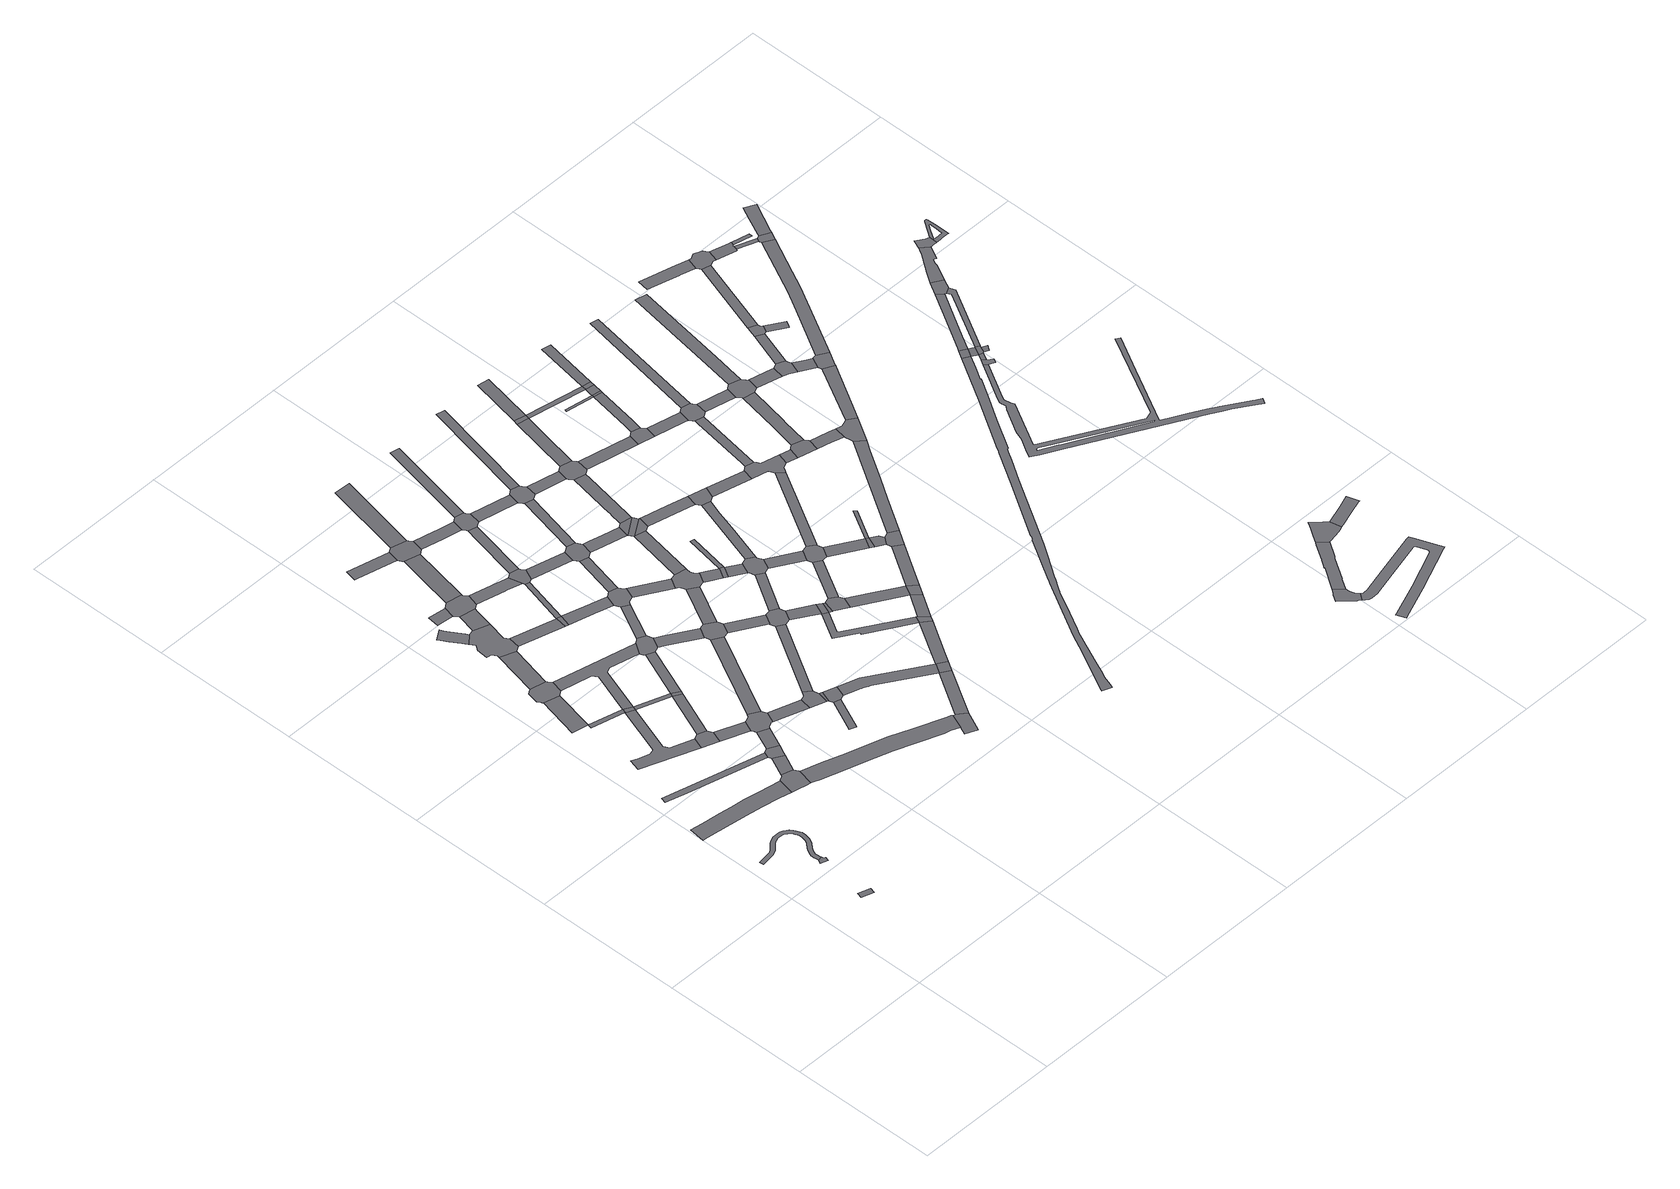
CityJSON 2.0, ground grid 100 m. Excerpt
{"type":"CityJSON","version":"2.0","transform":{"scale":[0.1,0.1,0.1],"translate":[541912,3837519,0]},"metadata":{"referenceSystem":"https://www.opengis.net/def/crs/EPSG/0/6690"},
"CityObjects":{
"road1":{"type":"Road","geometry":[{"type":"MultiSurface","lod":"1","boundaries":[[[0,1,2,3]]]}]},
"road2":{"type":"Road","attributes":{"RoadStructureAttribute.sectionType":"1"},"geometry":[{"type":"MultiSurface","lod":"1","boundaries":[[[4,5,6,7,8,9,10,11,12,13,14,15,16,17,18,19,20,21,22,23,24,25,26,27,28,29,30,31,32,33,34,35,36,37,38,39,40,41,42,43,44,45,46,47,48,49,50,51,52,53,54,55,56,57,58,59,60,61,62,63,64,65,66,67,68,69,70,71,72,73,74,75]]]}]},
"road3":{"type":"Road","geometry":[{"type":"MultiSurface","lod":"1","boundaries":[[[76,77,78,75,74,79]]]}]},
"road4":{"type":"Road","attributes":{"RoadStructureAttribute.sectionType":"1"},"geometry":[{"type":"MultiSurface","lod":"1","boundaries":[[[80,81,82,83,84,85,86,87,88,89,90,91,92,93]]]}]},
"road5":{"type":"Road","attributes":{"RoadStructureAttribute.sectionType":"1"},"geometry":[{"type":"MultiSurface","lod":"1","boundaries":[[[94,95,96,97,98]]]}]},
"road6":{"type":"Road","attributes":{"RoadStructureAttribute.sectionType":"1"},"geometry":[{"type":"MultiSurface","lod":"1","boundaries":[[[99,100,101,102,103,104]]]}]},
"road7":{"type":"Road","geometry":[{"type":"MultiSurface","lod":"1","boundaries":[[[105,106,107,108,109,110,111,112,113,114,115,116]]]}]},
"road8":{"type":"Road","attributes":{"RoadStructureAttribute.sectionType":"1"},"geometry":[{"type":"MultiSurface","lod":"1","boundaries":[[[103,117,118,119]]]}]},
"road9":{"type":"Road","geometry":[{"type":"MultiSurface","lod":"1","boundaries":[[[120,121,122,93,92,123,124,125,126,127,128,129]]]}]},
"road10":{"type":"Road","geometry":[{"type":"MultiSurface","lod":"1","boundaries":[[[130,131,132,133,134,135,136,99,104,137,138,139,140,141]]]}]},
"road11":{"type":"Road","geometry":[{"type":"MultiSurface","lod":"1","boundaries":[[[142,143,113,112,144,145,146,147]]]}]},
"road12":{"type":"Road","attributes":{"RoadStructureAttribute.sectionType":"1"},"geometry":[{"type":"MultiSurface","lod":"1","boundaries":[[[148,149,120,129,150]]]}]},
"road13":{"type":"Road","geometry":[{"type":"MultiSurface","lod":"1","boundaries":[[[119,118,105,116,151]]]}]},
"road14":{"type":"Road","attributes":{"RoadStructureAttribute.sectionType":"1"},"geometry":[{"type":"MultiSurface","lod":"1","boundaries":[[[152,130,141,153]]]}]},
"road15":{"type":"Road","geometry":[{"type":"MultiSurface","lod":"1","boundaries":[[[154,155,98,97,156,148,150,157,158]]]}]},
"road16":{"type":"Road","attributes":{"RoadStructureAttribute.sectionType":"1"},"geometry":[{"type":"MultiSurface","lod":"1","boundaries":[[[159,160,161,162,163,164,165,166,167,168,169,170]]]}]},
"road17":{"type":"Road","attributes":{"RoadStructureAttribute.sectionType":"1"},"geometry":[{"type":"MultiSurface","lod":"1","boundaries":[[[145,144,171,172,173]]]}]},
"road18":{"type":"Road","attributes":{"RoadStructureAttribute.sectionType":"1"},"geometry":[{"type":"MultiSurface","lod":"1","boundaries":[[[151,116,174,175]]]}]},
"road19":{"type":"Road","attributes":{"RoadStructureAttribute.sectionType":"1"},"geometry":[{"type":"MultiSurface","lod":"1","boundaries":[[[174,176,177,142,147,178]]]}]},
"road20":{"type":"Road","geometry":[{"type":"MultiSurface","lod":"1","boundaries":[[[179,170,169,180,181,182,183,184,185,152,153,186,187,188,189,190]]]}]},
"road21":{"type":"Road","attributes":{"RoadStructureAttribute.sectionType":"1"},"geometry":[{"type":"MultiSurface","lod":"1","boundaries":[[[191,154,158,192]]]}]},
"road22":{"type":"Road","attributes":{"RoadStructureAttribute.sectionType":"1"},"geometry":[{"type":"MultiSurface","lod":"1","boundaries":[[[193,139,138,194,195,196,197,119,151,198,199,200,201]]]}]},
"road23":{"type":"Road","attributes":{"RoadStructureAttribute.sectionType":"1"},"geometry":[{"type":"MultiSurface","lod":"1","boundaries":[[[202,203,204,205]]]}]},
"road24":{"type":"Road","geometry":[{"type":"MultiSurface","lod":"1","boundaries":[[[175,174,178,206]]]}]},
"road25":{"type":"Road","geometry":[{"type":"MultiSurface","lod":"1","boundaries":[[[207,208,209,210,173,172,211,191,192,212,213,214,215,216,217,218]]]}]},
"road26":{"type":"Road","attributes":{"RoadStructureAttribute.sectionType":"1"},"geometry":[{"type":"MultiSurface","lod":"1","boundaries":[[[219,220,221,179,190,222,223,224]]]}]},
"road27":{"type":"Road","geometry":[{"type":"MultiSurface","lod":"1","boundaries":[[[225,226,205,204,219,224,227,228,229,230,231]]]}]},
"road28":{"type":"Road","attributes":{"RoadStructureAttribute.sectionType":"1"},"geometry":[{"type":"MultiSurface","lod":"1","boundaries":[[[232,233,188,187,234,235]]]}]},
"road29":{"type":"Road","attributes":{"RoadStructureAttribute.sectionType":"1"},"geometry":[{"type":"MultiSurface","lod":"1","boundaries":[[[236,175,206,237]]]}]},
"road30":{"type":"Road","attributes":{"RoadStructureAttribute.sectionType":"1"},"geometry":[{"type":"MultiSurface","lod":"1","boundaries":[[[238,239,240,241,242,243,244,245,246,127,126,247,248,249,250,251,252,253,254,255,256,257]]]}]},
"road31":{"type":"Road","attributes":{"RoadStructureAttribute.sectionType":"1"},"geometry":[{"type":"MultiSurface","lod":"1","boundaries":[[[258,216,215,259,260]]]}]},
"road32":{"type":"Road","attributes":{"RoadStructureAttribute.sectionType":"1"},"geometry":[{"type":"MultiSurface","lod":"1","boundaries":[[[261,262,263,264,265]]]}]},
"road33":{"type":"Road","attributes":{"RoadStructureAttribute.sectionType":"1"},"geometry":[{"type":"MultiSurface","lod":"1","boundaries":[[[266,267,225,231,268,269]]]}]},
"road34":{"type":"Road","geometry":[{"type":"MultiSurface","lod":"1","boundaries":[[[235,234,270,271]]]}]},
"road35":{"type":"Road","geometry":[{"type":"MultiSurface","lod":"1","boundaries":[[[272,273,274,201,200,275,276,236,237,277,278,279,280,281,282]]]}]},
"road36":{"type":"Road","attributes":{"RoadStructureAttribute.sectionType":"1"},"geometry":[{"type":"MultiSurface","lod":"1","boundaries":[[[283,284,285,286]]]}]},
"road37":{"type":"Road","attributes":{"RoadStructureAttribute.sectionType":"1"},"geometry":[{"type":"MultiSurface","lod":"1","boundaries":[[[287,207,218,288]]]}]},
"road38":{"type":"Road","attributes":{"RoadStructureAttribute.sectionType":"1"},"geometry":[{"type":"MultiSurface","lod":"1","boundaries":[[[289,290,228,227,291,292,293,294,295,296,297]]]}]},
"road39":{"type":"Road","geometry":[{"type":"MultiSurface","lod":"1","boundaries":[[[298,299,300,260,259,301,302,303,304]]]}]},
"road40":{"type":"Road","attributes":{"RoadStructureAttribute.sectionType":"1"},"geometry":[{"type":"MultiSurface","lod":"1","boundaries":[[[305,235,271,306]]]}]},
"road41":{"type":"Road","geometry":[{"type":"MultiSurface","lod":"1","boundaries":[[[307,308,309,265,264,310,311,266,269,312,313,314,315,316]]]}]},
"road42":{"type":"Road","attributes":{"RoadStructureAttribute.sectionType":"1"},"geometry":[{"type":"MultiSurface","lod":"1","boundaries":[[[302,301,317,318]]]}]},
"road43":{"type":"Road","attributes":{"RoadStructureAttribute.sectionType":"1"},"geometry":[{"type":"MultiSurface","lod":"1","boundaries":[[[319,320,321,271,270,322,323,324,325]]]}]},
"road44":{"type":"Road","geometry":[{"type":"MultiSurface","lod":"1","boundaries":[[[318,317,283,286,326,327]]]}]},
"road45":{"type":"Road","attributes":{"RoadStructureAttribute.sectionType":"1"},"geometry":[{"type":"MultiSurface","lod":"1","boundaries":[[[328,329,280,279,330,331,332,333]]]}]},
"road46":{"type":"Road","attributes":{"RoadStructureAttribute.sectionType":"1"},"geometry":[{"type":"MultiSurface","lod":"1","boundaries":[[[334,272,282,335]]]}]},
"road47":{"type":"Road","geometry":[{"type":"MultiSurface","lod":"1","boundaries":[[[336,337,338,297,296,339,305,306,340,341,342,343,344,345,346]]]}]},
"road48":{"type":"Road","attributes":{"RoadStructureAttribute.sectionType":"1"},"geometry":[{"type":"MultiSurface","lod":"1","boundaries":[[[347,307,316,348]]]}]},
"road49":{"type":"Road","geometry":[{"type":"MultiSurface","lod":"1","boundaries":[[[349,257,256,350,351,352,353,354]]]}]},
"road50":{"type":"Road","attributes":{"RoadStructureAttribute.sectionType":"1"},"geometry":[{"type":"MultiSurface","lod":"1","boundaries":[[[355,356,314,313,357,358,359]]]}]},
"road51":{"type":"Road","geometry":[{"type":"MultiSurface","lod":"1","boundaries":[[[360,361,333,332,362,363,287,288,364,365,366,367,368]]]}]},
"road52":{"type":"Road","attributes":{"RoadStructureAttribute.sectionType":"1"},"geometry":[{"type":"MultiSurface","lod":"1","boundaries":[[[369,298,304,370]]]}]},
"road53":{"type":"Road","geometry":[{"type":"MultiSurface","lod":"1","boundaries":[[[371,372,325,324,373,334,335,374,375,376,377,378,379,380]]]}]},
"road54":{"type":"Road","attributes":{"RoadStructureAttribute.sectionType":"1"},"geometry":[{"type":"MultiSurface","lod":"1","boundaries":[[[381,382,336,346,383,384]]]}]},
"road55":{"type":"Road","attributes":{"RoadStructureAttribute.sectionType":"1"},"geometry":[{"type":"MultiSurface","lod":"1","boundaries":[[[342,341,385,386,387]]]}]},
"road56":{"type":"Road","attributes":{"RoadStructureAttribute.sectionType":"1"},"geometry":[{"type":"MultiSurface","lod":"1","boundaries":[[[388,389,390,327,326,391,392,393,394,395,396,397,398,399,400]]]}]},
"road57":{"type":"Road","attributes":{"RoadStructureAttribute.sectionType":"1"},"geometry":[{"type":"MultiSurface","lod":"1","boundaries":[[[401,371,380,402]]]}]},
"road58":{"type":"Road","attributes":{"RoadStructureAttribute.sectionType":"1"},"geometry":[{"type":"MultiSurface","lod":"1","boundaries":[[[365,364,403,404]]]}]},
"road59":{"type":"Road","attributes":{"RoadStructureAttribute.sectionType":"1"},"geometry":[{"type":"MultiSurface","lod":"1","boundaries":[[[378,377,405,406]]]}]},
"road60":{"type":"Road","attributes":{"RoadStructureAttribute.sectionType":"1"},"geometry":[{"type":"MultiSurface","lod":"1","boundaries":[[[407,360,368,408]]]}]},
"road61":{"type":"Road","attributes":{"RoadStructureAttribute.sectionType":"1"},"geometry":[{"type":"MultiSurface","lod":"1","boundaries":[[[399,409,410,354,353,411,412,413]]]}]},
"road62":{"type":"Road","geometry":[{"type":"MultiSurface","lod":"1","boundaries":[[[414,415,359,358,416,381,384,417,418,419,420,421,422]]]}]},
"road63":{"type":"Road","geometry":[{"type":"MultiSurface","lod":"1","boundaries":[[[423,424,387,386,425,426,427,401,402,428,429,430,431]]]}]},
"road64":{"type":"Road","geometry":[{"type":"MultiSurface","lod":"1","boundaries":[[[432,433,404,403,434,435,369,370,436,437,438,439]]]}]},
"road65":{"type":"Road","geometry":[{"type":"MultiSurface","lod":"1","boundaries":[[[440,406,405,441,407,408,442,443,444,445,446,447,448]]]}]},
"road66":{"type":"Road","geometry":[{"type":"MultiSurface","lod":"1","boundaries":[[[400,399,413,449]]]}]},
"road67":{"type":"Road","attributes":{"RoadStructureAttribute.sectionType":"1"},"geometry":[{"type":"MultiSurface","lod":"1","boundaries":[[[420,419,450,451]]]}]},
"road68":{"type":"Road","attributes":{"RoadStructureAttribute.sectionType":"1"},"geometry":[{"type":"MultiSurface","lod":"1","boundaries":[[[452,414,422,453]]]}]},
"road69":{"type":"Road","attributes":{"RoadStructureAttribute.sectionType":"1"},"geometry":[{"type":"MultiSurface","lod":"1","boundaries":[[[437,436,454,455,456,457]]]}]},
"road70":{"type":"Road","attributes":{"RoadStructureAttribute.sectionType":"1"},"geometry":[{"type":"MultiSurface","lod":"1","boundaries":[[[458,423,431,459]]]}]},
"road71":{"type":"Road","attributes":{"RoadStructureAttribute.sectionType":"1"},"geometry":[{"type":"MultiSurface","lod":"1","boundaries":[[[460,461,430,429,462,463,464,465]]]}]},
"road72":{"type":"Road","attributes":{"RoadStructureAttribute.sectionType":"1"},"geometry":[{"type":"MultiSurface","lod":"1","boundaries":[[[466,467,444,443,468,469,470]]]}]},
"road73":{"type":"Road","attributes":{"RoadStructureAttribute.sectionType":"1"},"geometry":[{"type":"MultiSurface","lod":"1","boundaries":[[[471,472,432,439,473]]]}]},
"road74":{"type":"Road","attributes":{"RoadStructureAttribute.sectionType":"1"},"geometry":[{"type":"MultiSurface","lod":"1","boundaries":[[[474,440,448,475]]]}]},
"road75":{"type":"Road","geometry":[{"type":"MultiSurface","lod":"1","boundaries":[[[457,456,476,477]]]}]},
"road76":{"type":"Road","attributes":{"RoadStructureAttribute.sectionType":"1"},"geometry":[{"type":"MultiSurface","lod":"1","boundaries":[[[456,478,479,480,481,482,483,484,485,476]]]}]},
"road77":{"type":"Road","geometry":[{"type":"MultiSurface","lod":"1","boundaries":[[[470,469,486,487,488]]]}]},
"road78":{"type":"Road","attributes":{"RoadStructureAttribute.sectionType":"1"},"geometry":[{"type":"MultiSurface","lod":"1","boundaries":[[[477,476,489,490]]]}]},
"road79":{"type":"Road","attributes":{"RoadStructureAttribute.sectionType":"1"},"geometry":[{"type":"MultiSurface","lod":"1","boundaries":[[[482,400,449,491,492]]]}]},
"road80":{"type":"Road","attributes":{"RoadStructureAttribute.sectionType":"1"},"geometry":[{"type":"MultiSurface","lod":"1","boundaries":[[[487,486,493,494]]]}]},
"road81":{"type":"Road","geometry":[{"type":"MultiSurface","lod":"1","boundaries":[[[495,496,451,450,497,498,499,458,459,500,501,502,503,504,505,506,507]]]}]},
"road82":{"type":"Road","geometry":[{"type":"MultiSurface","lod":"1","boundaries":[[[508,509,490,489,510,511,512,513]]]}]},
"road83":{"type":"Road","attributes":{"RoadStructureAttribute.sectionType":"1"},"geometry":[{"type":"MultiSurface","lod":"1","boundaries":[[[514,515,516,470,488]]]}]},
"road84":{"type":"Road","geometry":[{"type":"MultiSurface","lod":"1","boundaries":[[[517,465,464,518,519]]]}]},
"road85":{"type":"Road","attributes":{"RoadStructureAttribute.sectionType":"1"},"geometry":[{"type":"MultiSurface","lod":"1","boundaries":[[[519,518,520,521]]]}]},
"road86":{"type":"Road","geometry":[{"type":"MultiSurface","lod":"1","boundaries":[[[521,520,474,475,522,523,524]]]}]},
"road87":{"type":"Road","geometry":[{"type":"MultiSurface","lod":"1","boundaries":[[[525,526,527,528,494,493,529,530,471,473,531,532,533,534,535,536]]]}]},
"road88":{"type":"Road","geometry":[{"type":"MultiSurface","lod":"1","boundaries":[[[483,482,492,537,538]]]}]},
"road89":{"type":"Road","attributes":{"RoadStructureAttribute.sectionType":"1"},"geometry":[{"type":"MultiSurface","lod":"1","boundaries":[[[504,503,539,540]]]}]},
"road90":{"type":"Road","attributes":{"RoadStructureAttribute.sectionType":"1"},"geometry":[{"type":"MultiSurface","lod":"1","boundaries":[[[541,508,513,542,543]]]}]},
"road91":{"type":"Road","attributes":{"RoadStructureAttribute.sectionType":"1"},"geometry":[{"type":"MultiSurface","lod":"1","boundaries":[[[544,545,512,511,546,547]]]}]},
"road92":{"type":"Road","attributes":{"RoadStructureAttribute.sectionType":"1"},"geometry":[{"type":"MultiSurface","lod":"1","boundaries":[[[548,549,550,551,552,553,554,517,519,555,556,557,558,559]]]}]},
"road93":{"type":"Road","attributes":{"RoadStructureAttribute.sectionType":"1"},"geometry":[{"type":"MultiSurface","lod":"1","boundaries":[[[533,532,560,561]]]}]},
"road94":{"type":"Road","attributes":{"RoadStructureAttribute.sectionType":"1"},"geometry":[{"type":"MultiSurface","lod":"1","boundaries":[[[546,538,537,562]]]}]},
"road95":{"type":"Road","attributes":{"RoadStructureAttribute.sectionType":"1"},"geometry":[{"type":"MultiSurface","lod":"1","boundaries":[[[563,495,507,564]]]}]},
"road96":{"type":"Road","attributes":{"RoadStructureAttribute.sectionType":"1"},"geometry":[{"type":"MultiSurface","lod":"1","boundaries":[[[565,566,524,523,567,568]]]}]},
"road97":{"type":"Road","attributes":{"RoadStructureAttribute.sectionType":"1"},"geometry":[{"type":"MultiSurface","lod":"1","boundaries":[[[569,525,536,570,571,572]]]}]},
"road98":{"type":"Road","geometry":[{"type":"MultiSurface","lod":"1","boundaries":[[[547,546,562,573,574]]]}]},
"road99":{"type":"Road","geometry":[{"type":"MultiSurface","lod":"1","boundaries":[[[575,576,540,539,577,578,548,559,579,580,581,582,583,584]]]}]},
"road100":{"type":"Road","geometry":[{"type":"MultiSurface","lod":"1","boundaries":[[[585,586,587,561,560,588,541,543,589,590,591,592,593,594]]]}]},
"road101":{"type":"Road","attributes":{"RoadStructureAttribute.sectionType":"1"},"geometry":[{"type":"MultiSurface","lod":"1","boundaries":[[[595,591,590,596,597,598,599]]]}]},
"road102":{"type":"Road","attributes":{"RoadStructureAttribute.sectionType":"1"},"geometry":[{"type":"MultiSurface","lod":"1","boundaries":[[[600,575,584,601,602]]]}]},
"road103":{"type":"Road","geometry":[{"type":"MultiSurface","lod":"1","boundaries":[[[568,567,569,572,603,604,605]]]}]},
"road104":{"type":"Road","attributes":{"RoadStructureAttribute.sectionType":"1"},"geometry":[{"type":"MultiSurface","lod":"1","boundaries":[[[606,574,573,607,608]]]}]},
"road105":{"type":"Road","attributes":{"RoadStructureAttribute.sectionType":"1"},"geometry":[{"type":"MultiSurface","lod":"1","boundaries":[[[609,610,582,581,611,612,613]]]}]},
"road106":{"type":"Road","geometry":[{"type":"MultiSurface","lod":"1","boundaries":[[[599,598,597,596,614,615]]]}]},
"road107":{"type":"Road","geometry":[{"type":"MultiSurface","lod":"1","boundaries":[[[616,600,602,617]]]}]},
"road108":{"type":"Road","attributes":{"RoadStructureAttribute.sectionType":"1"},"geometry":[{"type":"MultiSurface","lod":"1","boundaries":[[[618,615,614,619,620]]]}]},
"road109":{"type":"Road","attributes":{"RoadStructureAttribute.sectionType":"1"},"geometry":[{"type":"MultiSurface","lod":"1","boundaries":[[[621,585,594,622,623]]]}]},
"road110":{"type":"Road","attributes":{"RoadStructureAttribute.sectionType":"1"},"geometry":[{"type":"MultiSurface","lod":"1","boundaries":[[[624,605,604,625,626]]]}]},
"road111":{"type":"Road","geometry":[{"type":"MultiSurface","lod":"1","boundaries":[[[627,628,629,620,619,630,631,606,608,632]]]}]},
"road112":{"type":"Road","attributes":{"RoadStructureAttribute.sectionType":"1"},"geometry":[{"type":"MultiSurface","lod":"1","boundaries":[[[633,616,617,634,635]]]}]},
"road113":{"type":"Road","attributes":{"RoadStructureAttribute.sectionType":"1"},"geometry":[{"type":"MultiSurface","lod":"1","boundaries":[[[636,637,599,615]]]}]},
"road114":{"type":"Road","geometry":[{"type":"MultiSurface","lod":"1","boundaries":[[[638,639,613,612,640,641,642]]]}]},
"road115":{"type":"Road","attributes":{"RoadStructureAttribute.sectionType":"1"},"geometry":[{"type":"MultiSurface","lod":"1","boundaries":[[[617,602,643,644]]]}]},
"road116":{"type":"Road","geometry":[{"type":"MultiSurface","lod":"1","boundaries":[[[645,646,647,648,649,650]]]}]},
"road117":{"type":"Road","geometry":[{"type":"MultiSurface","lod":"1","boundaries":[[[651,652,653,626,625,654,655,656,621,623,657,658,659,660,661,662,663,664]]]}]},
"road118":{"type":"Road","attributes":{"RoadStructureAttribute.sectionType":"1"},"geometry":[{"type":"MultiSurface","lod":"1","boundaries":[[[649,665,638,642,666,667]]]}]},
"road119":{"type":"Road","attributes":{"RoadStructureAttribute.sectionType":"1"},"geometry":[{"type":"MultiSurface","lod":"1","boundaries":[[[641,640,668,669,670]]]}]},
"road120":{"type":"Road","attributes":{"RoadStructureAttribute.sectionType":"1"},"geometry":[{"type":"MultiSurface","lod":"1","boundaries":[[[671,672,673,651,664,674]]]}]},
"road121":{"type":"Road","geometry":[{"type":"MultiSurface","lod":"1","boundaries":[[[650,649,667,675]]]}]},
"road122":{"type":"Road","attributes":{"RoadStructureAttribute.sectionType":"1"},"geometry":[{"type":"MultiSurface","lod":"1","boundaries":[[[643,676,650,675,677]]]}]},
"road123":{"type":"Road","attributes":{"RoadStructureAttribute.sectionType":"1"},"geometry":[{"type":"MultiSurface","lod":"1","boundaries":[[[678,661,660,679,680]]]}]},
"road124":{"type":"Road","attributes":{"RoadStructureAttribute.sectionType":"1"},"geometry":[{"type":"MultiSurface","lod":"1","boundaries":[[[681,627,632,682,683,684,685]]]}]},
"road125":{"type":"Road","geometry":[{"type":"MultiSurface","lod":"1","boundaries":[[[644,643,677,686]]]}]},
"road126":{"type":"Road","geometry":[{"type":"MultiSurface","lod":"1","boundaries":[[[687,670,669,688,671,674,689,690,691,692,693]]]}]},
"road127":{"type":"Road","geometry":[{"type":"MultiSurface","lod":"1","boundaries":[[[694,695,680,679,696,697,698,699,700]]]}]},
"road128":{"type":"Road","attributes":{"RoadStructureAttribute.sectionType":"1"},"geometry":[{"type":"MultiSurface","lod":"1","boundaries":[[[701,702,644,686,703]]]}]},
"road129":{"type":"Road","attributes":{"RoadStructureAttribute.sectionType":"1"},"geometry":[{"type":"MultiSurface","lod":"1","boundaries":[[[704,705,706,707,708,709,710,711,712,713,714,715,716,717,718,719,720,721,722,723,724,725,726,727,728,729,730,731,732,733,734,735,736,737,738,739,740,741,742,743,744,745,746,747,748,749,750,751,752,753,754,755,756]]]}]},
"road130":{"type":"Road","attributes":{"RoadStructureAttribute.sectionType":"1"},"geometry":[{"type":"MultiSurface","lod":"1","boundaries":[[[691,690,757,758]]]}]},
"road131":{"type":"Road","attributes":{"RoadStructureAttribute.sectionType":"1"},"geometry":[{"type":"MultiSurface","lod":"1","boundaries":[[[759,697,696,760,761,762,763]]]}]},
"road132":{"type":"Road","attributes":{"RoadStructureAttribute.sectionType":"1"},"geometry":[{"type":"MultiSurface","lod":"1","boundaries":[[[764,765,694,700,766,767,768]]]}]},
"road133":{"type":"Road","attributes":{"RoadStructureAttribute.sectionType":"1"},"geometry":[{"type":"MultiSurface","lod":"1","boundaries":[[[769,770,687,693,771,772]]]}]},
"road134":{"type":"Road","geometry":[{"type":"MultiSurface","lod":"1","boundaries":[[[773,774,775,763,762,776,681,685,777,778]]]}]},
"road135":{"type":"Road","geometry":[{"type":"MultiSurface","lod":"1","boundaries":[[[779,780,758,757,781,782,764,768,783,784,785,786,787,788,789]]]}]},
"road136":{"type":"Road","geometry":[{"type":"MultiSurface","lod":"1","boundaries":[[[790,791,792,793,794,795,796,797,798,799,800,801,802,803]]]}]},
"road137":{"type":"Road","attributes":{"RoadStructureAttribute.sectionType":"1"},"geometry":[{"type":"MultiSurface","lod":"1","boundaries":[[[804,786,785,805,806]]]}]},
"road138":{"type":"Road","attributes":{"RoadStructureAttribute.sectionType":"1"},"geometry":[{"type":"MultiSurface","lod":"1","boundaries":[[[807,808,809,810,811,812,813,814,815,816,817,818,790,803,819,820,821,822,823,824,825,826,827,828,829,830]]]}]},
"road139":{"type":"Road","attributes":{"RoadStructureAttribute.sectionType":"1"},"geometry":[{"type":"MultiSurface","lod":"1","boundaries":[[[831,832,773,778,833,834,835]]]}]},
"road140":{"type":"Road","attributes":{"RoadStructureAttribute.sectionType":"1"},"geometry":[{"type":"MultiSurface","lod":"1","boundaries":[[[836,837,838,779,789,839,840,841,842]]]}]},
"road141":{"type":"Road","geometry":[{"type":"MultiSurface","lod":"1","boundaries":[[[843,844,806,805,845,846,847,848,849,850]]]}]},
"road142":{"type":"Road","attributes":{"RoadStructureAttribute.sectionType":"1"},"geometry":[{"type":"MultiSurface","lod":"1","boundaries":[[[851,852,853,854,855,856,857,858,859,860,861,862,863,864,797,796,865,866,867,868,869,870,871,872,873,874,875,876,877,878,879,880,881,882]]]}]},
"road143":{"type":"Road","attributes":{"RoadStructureAttribute.sectionType":"1"},"geometry":[{"type":"MultiSurface","lod":"1","boundaries":[[[883,848,847,884,885,886]]]}]},
"road144":{"type":"Road","attributes":{"RoadStructureAttribute.sectionType":"1"},"geometry":[{"type":"MultiSurface","lod":"1","boundaries":[[[887,843,850,888]]]}]},
"road145":{"type":"Road","geometry":[{"type":"MultiSurface","lod":"1","boundaries":[[[889,890,886,885,891,892,831,835,893,894]]]}]},
"road146":{"type":"Road","geometry":[{"type":"MultiSurface","lod":"1","boundaries":[[[895,896,897,807,830,898,899,900,901,902]]]}]},
"road147":{"type":"Road","geometry":[{"type":"MultiSurface","lod":"1","boundaries":[[[903,904,887,888,905,906,907,908,909,910]]]}]},
"road148":{"type":"Road","geometry":[{"type":"MultiSurface","lod":"1","boundaries":[[[911,912,913,907,906]]]}]},
"road149":{"type":"Road","attributes":{"RoadStructureAttribute.sectionType":"1"},"geometry":[{"type":"MultiSurface","lod":"1","boundaries":[[[914,915,901,900,916,917,918,919]]]}]},
"road150":{"type":"Road","attributes":{"RoadStructureAttribute.sectionType":"1"},"geometry":[{"type":"MultiSurface","lod":"1","boundaries":[[[920,903,910,921]]]}]},
"road151":{"type":"Road","attributes":{"RoadStructureAttribute.sectionType":"1"},"geometry":[{"type":"MultiSurface","lod":"1","boundaries":[[[922,923,924,925,926,927,928]]]}]},
"road152":{"type":"Road","attributes":{"RoadStructureAttribute.sectionType":"1"},"geometry":[{"type":"MultiSurface","lod":"1","boundaries":[[[929,930,931,932,933,889,894,934,935,936,937]]]}]},
"road153":{"type":"Road","geometry":[{"type":"MultiSurface","lod":"1","boundaries":[[[938,704,756,939]]]}]},
"road154":{"type":"Road","geometry":[{"type":"MultiSurface","lod":"1","boundaries":[[[940,941,942,943,944,945,946]]]}]},
"road155":{"type":"Road","attributes":{"RoadStructureAttribute.sectionType":"1"},"geometry":[{"type":"MultiSurface","lod":"1","boundaries":[[[947,948,949,950,951,952,953,954,955,956,957,958,959,960,961,962,963,964,965,966,967,942,941,968,969,970,971,972,973,974,975,976,977,978,979,980,981,982,983,984,985,986,987],[988,989,990,991,992,993,994,995,996]]]}]},
"road156":{"type":"Road","geometry":[{"type":"MultiSurface","lod":"1","boundaries":[[[997,998,999,928,927,1000,920,921,1001,1002,1003,1004,1005,1006,1007]]]}]},
"road157":{"type":"Road","attributes":{"RoadStructureAttribute.sectionType":"1"},"geometry":[{"type":"MultiSurface","lod":"1","boundaries":[[[1008,940,946,1009]]]}]},
"road158":{"type":"Road","geometry":[{"type":"MultiSurface","lod":"1","boundaries":[[[939,756,1008,1010]]]}]},
"road159":{"type":"Road","geometry":[{"type":"MultiSurface","lod":"1","boundaries":[[[1011,1010,1008,1009,1012,1013,1014]]]}]},
"road160":{"type":"Road","geometry":[{"type":"MultiSurface","lod":"1","boundaries":[[[1015,1016,1013,1012]]]}]},
"road161":{"type":"Road","geometry":[{"type":"MultiSurface","lod":"1","boundaries":[[[1017,1018,1004,1003,1019,1020,1021,1022,1023,1024,1025]]]}]},
"road162":{"type":"Road","attributes":{"RoadStructureAttribute.sectionType":"1"},"geometry":[{"type":"MultiSurface","lod":"1","boundaries":[[[1026,1027,1028,938,939,1029,1030,1031]]]}]},
"road163":{"type":"Road","attributes":{"RoadStructureAttribute.sectionType":"1"},"geometry":[{"type":"MultiSurface","lod":"1","boundaries":[[[1032,1022,1021,1033,1034,1035]]]}]},
"road164":{"type":"Road","attributes":{"RoadStructureAttribute.sectionType":"1"},"geometry":[{"type":"MultiSurface","lod":"1","boundaries":[[[1036,1037,1038,1039,1011,1014]]]}]},
"road165":{"type":"Road","geometry":[{"type":"MultiSurface","lod":"1","boundaries":[[[1040,1041,1025,1024]]]}]},
"road166":{"type":"Road","geometry":[{"type":"MultiSurface","lod":"1","boundaries":[[[1042,1043,1035,1034,1044,929,937,1045,1046]]]}]},
"road167":{"type":"Road","geometry":[{"type":"MultiSurface","lod":"1","boundaries":[[[1047,1026,1031,1048,1038,1037,1049]]]}]},
"road168":{"type":"Road","attributes":{"RoadStructureAttribute.sectionType":"1"},"geometry":[{"type":"MultiSurface","lod":"1","boundaries":[[[1050,1051,1052,1053,1054,1042,1046,1055,1056]]]}]},
"road169":{"type":"Road","attributes":{"RoadStructureAttribute.sectionType":"1"},"geometry":[{"type":"MultiSurface","lod":"1","boundaries":[[[1057,1058,1059,1060,1047,1049,1061,1062,1063,1064,1065,1066,1067,1068]]]}]},
"road170":{"type":"Road","geometry":[{"type":"MultiSurface","lod":"1","boundaries":[[[1069,1057,1068,1070,1071,1072,1073,1074]]]}]},
"road171":{"type":"Road","geometry":[{"type":"MultiSurface","lod":"1","boundaries":[[[1075,1076,1077,1078,1079,1073,1072,1080,1081,1082,1083,1084,1085,1086,1087,1088],[1089,1090,1091,1092,1093,1094,1095,1096,1097,1098,1099]]]}]}
},
"vertices":[
[360,693,0],[372,732,0],[293,757,0],[281,719,0],
[363,1123,0],[361,1139,0],[361,1155,0],[364,1167,0],[374,1186,0],[387,1203,0],[409,1229,0],[420,1245,0],[428,1261,0],[432,1276,0],[437,1305,0],[436,1329,0],[427,1353,0],[422,1364,0],[415,1379,0],[400,1397,0],[389,1406,0],[372,1417,0],[354,1422,0],[336,1425,0],[314,1426,0],[296,1423,0],[292,1422,0],[286,1420,0],[276,1417,0],[261,1409,0],[245,1397,0],[217,1373,0],[206,1363,0],[195,1356,0],[187,1353,0],[183,1352,0],[163,1348,0],[108,1340,0],[94,1338,0],[97,1310,0],[164,1320,0],[167,1320,0],[191,1325,0],[207,1331,0],[213,1334,0],[223,1340,0],[236,1352,0],[263,1375,0],[276,1385,0],[287,1391,0],[291,1392,0],[302,1396,0],[316,1398,0],[333,1397,0],[347,1395,0],[360,1391,0],[372,1383,0],[380,1377,0],[391,1364,0],[398,1348,0],[401,1343,0],[408,1323,0],[409,1306,0],[408,1296,0],[405,1282,0],[402,1272,0],[396,1259,0],[386,1246,0],[366,1221,0],[350,1201,0],[338,1177,0],[333,1159,0],[333,1138,0],[335,1119,0],[337,1106,0],[365,1111,0],
[374,1065,0],[382,1092,0],[367,1097,0],[325,1081,0],
[511,1734,0],[406,1753,0],[314,1767,0],[228,1778,0],[103,1795,0],[16,1807,0],[4,1697,0],[36,1694,0],[205,1672,0],[323,1655,0],[438,1636,0],[548,1615,0],[634,1597,0],[658,1709,0],
[91,2106,0],[81,2066,0],[225,2028,0],[750,1891,0],[763,1930,0],
[197,3129,0],[180,3055,0],[150,2922,0],[132,2843,0],[240,2819,0],[302,3103,0],
[459,2734,0],[346,2412,0],[310,2398,0],[241,2423,0],[192,2441,0],[172,2364,0],[520,2233,0],[546,2223,0],[574,2298,0],[422,2354,0],[403,2391,0],[514,2709,0],
[233,2790,0],[460,2737,0],[468,2765,0],
[699,1737,0],[694,1726,0],[664,1712,0],[664,1591,0],[677,1588,0],[741,1574,0],[766,1569,0],[791,1680,0],[789,1685,0],[776,1716,0],
[226,3261,0],[219,3258,0],[217,3256,0],[192,3242,0],[174,3163,0],[190,3140,0],[192,3136,0],[309,3107,0],[337,3126,0],[355,3204,0],[336,3231,0],[332,3237,0],
[610,2314,0],[597,2308,0],[656,2181,0],[684,2256,0],[672,2281,0],[667,2292,0],
[759,1869,0],[753,1856,0],[828,1828,0],
[524,2735,0],
[294,3567,0],[397,3529,0],
[794,1942,0],[766,1930,0],[752,1887,0],[838,1849,0],[866,1909,0],
[300,3841,0],[254,3918,0],[253,3919,0],[235,3949,0],[223,3970,0],[154,3927,0],[166,3907,0],[193,3863,0],[232,3800,0],[242,3784,0],[252,3768,0],[312,3821,0],
[685,2171,0],[842,2111,0],[873,2184,0],
[740,2631,0],[749,2652,0],
[739,2628,0],[737,2623,0],[793,2599,0],
[351,3827,0],[275,3731,0],[253,3698,0],[245,3619,0],[259,3617,0],[277,3614,0],[298,3582,0],[404,3532,0],[434,3549,0],[447,3629,0],[427,3662,0],[456,3792,0],
[856,2077,0],[929,2043,0],
[556,3158,0],[538,3081,0],[547,3079,0],[566,3044,0],[469,2765,0],[627,3033,0],[662,3052,0],[862,3006,0],[910,3077,0],
[253,4082,0],[244,4002,0],[355,3990,0],[377,4067,0],
[802,2620,0],
[924,2216,0],[914,2198,0],[886,2186,0],[876,2183,0],[846,2102,0],[935,2056,0],[962,2068,0],[971,2072,0],[979,2070,0],[1012,2142,0],[1005,2156,0],[995,2179,0],
[381,3958,0],[377,3941,0],[354,3838,0],[461,3815,0],[483,3917,0],[488,3938,0],
[410,4093,0],[410,4091,0],[522,3960,0],[541,4038,0],[540,4039,0],[520,4070,0],[518,4073,0],
[747,3547,0],[451,3628,0],[739,3467,0],[749,3547,0],
[880,2972,0],[938,2950,0],
[1718,1361,0],[1716,1362,0],[1711,1364,0],[1685,1371,0],[1492,1447,0],[1346,1503,0],[1258,1533,0],[1080,1588,0],[928,1638,0],[781,1565,0],[818,1551,0],[906,1523,0],[1058,1475,0],[1167,1441,0],[1277,1404,0],[1418,1351,0],[1583,1287,0],[1625,1279,0],[1683,1256,0],[1723,1357,0],
[1075,2121,0],[1209,1993,0],[1222,2073,0],
[209,4681,0],[192,4602,0],[211,4598,0],[472,4534,0],[490,4613,0],
[494,4500,0],[457,4320,0],[569,4321,0],[599,4472,0],
[759,3461,0],[781,3540,0],
[944,3101,0],[942,3099,0],[933,3092,0],[874,2983,0],[879,2974,0],[939,2951,0],[967,2961,0],[974,2964,0],[1010,3036,0],[1000,3072,0],[999,3076,0],
[1335,1926,0],[1235,1710,0],[1278,1692,0],[1380,1911,0],
[1226,2786,0],[1296,2744,0],
[746,3987,0],[736,3990,0],[717,3912,0],[727,3910,0],[806,3890,0],[822,3886,0],[823,3886,0],[828,3885,0],[803,3973,0],
[1274,2116,0],[1255,2084,0],[1240,2079,0],[1312,1958,0],[1329,2036,0],[1323,2062,0],[1320,2076,0],
[832,3867,0],[860,3859,0],
[522,4633,0],[516,4629,0],[512,4627,0],[488,4510,0],[490,4506,0],[606,4477,0],[633,4496,0],[649,4573,0],[632,4599,0],[628,4605,0],
[1325,1953,0],[1350,2029,0],
[977,3485,0],[972,3486,0],[785,3539,0],[951,3409,0],[962,3406,0],[1052,3382,0],[1076,3457,0],
[1412,1924,0],[1438,1999,0],
[1061,3006,0],[1020,3031,0],[987,2957,0],[1004,2947,0],[1214,2824,0],[1252,2892,0],
[1069,3344,0],[1121,3317,0],
[836,3995,0],[835,3994,0],[805,3974,0],[832,3868,0],[861,3860,0],[884,3871,0],[918,3946,0],[913,3955,0],[901,3972,0],[896,3979,0],[897,3980,0],
[634,5171,0],[745,5166,0],
[1735,1350,0],[1660,1203,0],[1735,1169,0],[1788,1280,0],[1801,1304,0],[1737,1349,0],
[800,4541,0],[797,4542,0],[783,4463,0],[905,4436,0],[923,4515,0],
[1288,2903,0],[1253,2893,0],[1216,2823,0],[1223,2797,0],[1333,2754,0],[1371,2823,0],[1369,2824,0],[1361,2850,0],[1357,2861,0],
[1560,2589,0],[1611,2560,0],
[1112,3476,0],[1080,3456,0],[1063,3356,0],[1127,3327,0],[1132,3337,0],[1153,3345,0],[1170,3350,0],[1200,3425,0],[1190,3431,0],[1171,3463,0],
[928,4404,0],[909,4324,0],[971,4325,0],[986,4391,0],
[892,3869,0],[1160,3803,0],[1177,3882,0],
[1649,1909,0],[1581,1951,0],[1453,1994,0],[1454,1910,0],[1524,1886,0],[1526,1885,0],[1549,1879,0],[1554,1876,0],[1561,1872,0],[1567,1869,0],[1582,1861,0],[1921,1650,0],[1961,1715,0],
[1181,3768,0],[1240,3753,0],
[1550,2628,0],[1590,2695,0],
[1393,3222,0],[1433,3291,0],
[1430,3171,0],[1500,3128,0],
[1749,1368,0],[1739,1352,0],[1803,1309,0],[1815,1328,0],[1986,1611,0],
[955,4535,0],[947,4530,0],[923,4413,0],[987,4391,0],[996,4397,0],[1021,4412,0],[1036,4491,0],[1020,4514,0],[1015,4523,0],
[1214,3904,0],[1180,3884,0],[1162,3803,0],[1172,3786,0],[1181,3769,0],[1241,3754,0],[1275,3775,0],[1294,3854,0],[1273,3890,0],
[1628,2704,0],[1627,2702,0],[1550,2627,0],[1559,2591,0],[1650,2569,0],[1691,2637,0],[1680,2672,0],[1679,2675,0],
[1472,3298,0],[1418,3207,0],[1525,3135,0],[1539,3139,0],[1578,3208,0],[1563,3217,0],[1560,3223,0],[1547,3253,0],[1553,3284,0],
[2025,1676,0],
[1288,4354,0],[1302,4433,0],
[1087,5166,0],[1147,5153,0],
[1741,2514,0],[1799,2480,0],[1815,2470,0],[1846,2545,0],
[1311,4322,0],[1370,4309,0],
[1430,3820,0],[1335,3843,0],[1319,3764,0],[1420,3740,0],[1520,3716,0],[1537,3793,0],
[1677,3152,0],[1612,3189,0],[1566,3123,0],[1644,3079,0],[1683,3148,0],
[1786,2965,0],[1786,2964,0],[1837,2934,0],
[1542,3680,0],[1620,3663,0],
[1850,2449,0],[1881,2525,0],
[1708,2287,0],[1853,2199,0],[1846,2189,0],[2123,2027,0],[2145,2014,0],[2163,2058,0],[1772,2296,0],[1767,2308,0],
[1669,3065,0],[1708,3134,0],[1709,3139,0],
[1874,2437,0],[1895,2516,0],
[2058,1731,0],[2206,1968,0],
[1770,3007,0],[1803,3079,0],
[1336,4455,0],[1325,4448,0],[1305,4330,0],[1306,4328,0],[1310,4323,0],[1370,4311,0],[1377,4314,0],[1400,4326,0],[1406,4329,0],[1418,4407,0],[1413,4408,0],[1401,4431,0],[1395,4444,0],
[1933,2528,0],[1930,2527,0],[1876,2436,0],[1964,2384,0],[1994,2460,0],[1981,2495,0],
[1759,3415,0],[1745,3418,0],[1731,3420,0],
[1566,3813,0],[1522,3715,0],[1645,3797,0],
[1543,3682,0],[1666,3762,0],
[1624,3665,0],[1656,3683,0],[1671,3761,0],
[1842,3092,0],[1830,3088,0],[1828,3087,0],[1813,3082,0],[1775,3004,0],[1783,2975,0],[1849,2938,0],[1875,2945,0],[1910,3018,0],[1893,3050,0],[1892,3052,0],[1896,3063,0],
[2227,2001,0],[2172,2052,0],
[1618,4285,0],[1634,4361,0],
[2086,2793,0],[1982,2496,0],[2138,2763,0],
[2260,2305,0],[2129,2382,0],[2271,2206,0],[2310,2275,0],
[1645,4250,0],[1599,3994,0],[1593,3963,0],[1587,3931,0],[1583,3906,0],[1582,3898,0],[1567,3821,0],[1645,3802,0],[1649,3822,0],[1651,3833,0],[1717,4199,0],[1723,4232,0],
[2076,2830,0],[2116,2900,0],
[2325,2156,0],
[1494,5187,0],[1554,5176,0],
[1849,3717,0],[1694,3755,0],[1971,3605,0],[1990,3682,0],
[1991,3573,0],[1976,3326,0],[2016,3455,0],[2048,3559,0],
[2367,2223,0],[2313,2273,0],
[1670,4381,0],[1647,4368,0],[1628,4274,0],[1646,4253,0],[1726,4234,0],[1745,4246,0],[1757,4254,0],[1768,4333,0],[1764,4339,0],[1748,4363,0],
[2156,2910,0],[2152,2909,0],[2144,2907,0],[2083,2803,0],[2151,2765,0],[2173,2767,0],[2214,2835,0],[2214,2837,0],[2205,2871,0],[2205,2874,0],
[2424,2713,0],[2393,2638,0],[2422,2689,0],[2423,2690,0],[2433,2707,0],
[1753,4796,0],[1801,4624,0],[1832,4780,0],
[2073,3573,0],[2083,3578,0],[2111,3653,0],
[2490,2553,0],[2439,2337,0],[2551,2514,0],
[2121,4257,0],[1771,4332,0],[1779,4249,0],[2104,4179,0],[2122,4257,0],
[2419,2623,0],[2449,2698,0],
[1760,4826,0],[1838,4810,0],
[2501,2665,0],[2479,2588,0],[2516,2633,0],
[2471,3449,0],[2206,2877,0],[2517,3410,0],
[2334,3598,0],[2344,3515,0],[2362,3591,0],
[2554,2648,0],[2546,2645,0],[2541,2643,0],[2480,2586,0],[2488,2557,0],[2613,2611,0],
[1831,5179,0],[1839,4815,0],[1909,5164,0],
[2564,2896,0],[2551,2913,0],
[2153,4278,0],[2142,4271,0],[2218,4155,0],[2235,4233,0],[2213,4265,0],
[2227,4706,0],[2233,4737,0],
[2026,4678,0],[2024,4670,0],[2021,4662,0],[2022,4662,0],[2214,4629,0],[2217,4645,0],
[2395,3612,0],[2383,3605,0],[2363,3592,0],[2456,3488,0],[2456,3487,0],[2466,3461,0],[2529,3431,0],[2536,3442,0],[2574,3459,0],[2575,3459,0],[2595,3535,0],[2472,3565,0],[2461,3585,0],[2452,3599,0],
[2165,4336,0],[2226,4337,0],[2274,4619,0],
[2422,4111,0],[2444,4106,0],[2460,4184,0],
[2467,4073,0],[2462,4044,0],[2400,3646,0],[2526,4059,0],
[2277,4634,0],
[2219,4657,0],[2287,4696,0],
[2668,3517,0],[2649,3441,0],[2669,3518,0],
[2965,3302,0],[2759,2843,0],[2853,2986,0],[2973,3175,0],[3021,3250,0],
[2293,4727,0],
[2492,4206,0],[2459,4085,0],[2537,4066,0],[2559,4082,0],[2573,4160,0],[2558,4182,0],[2551,4192,0],
[2702,3539,0],[2679,3524,0],[2780,3409,0],[2798,3485,0],[2798,3486,0],[2795,3491,0],[2780,3517,0],
[2296,5112,0],[2233,4741,0],[2357,5101,0],
[3884,3314,0],[3703,3011,0],[3486,2662,0],[3479,2649,0],[3463,2625,0],[3339,2423,0],[3097,2035,0],[3100,2033,0],[3082,2005,0],[3078,2007,0],[2904,1718,0],[2895,1703,0],[2889,1693,0],[2770,1483,0],[2665,1292,0],[2626,1214,0],[2576,1117,0],[2512,992,0],[2455,880,0],[2452,873,0],[2513,850,0],[2515,856,0],[2529,897,0],[2544,940,0],[2557,966,0],[2599,1061,0],[2652,1177,0],[2661,1197,0],[2664,1203,0],[2695,1271,0],[2702,1284,0],[2724,1323,0],[2787,1441,0],[2865,1583,0],[2872,1596,0],[2874,1600,0],[2886,1617,0],[2938,1696,0],[2939,1698,0],[3049,1862,0],[3099,1937,0],[3382,2396,0],[3470,2535,0],[3507,2597,0],[3520,2618,0],[3527,2615,0],[3529,2618,0],[3654,2823,0],[3762,2998,0],[3835,3117,0],[3830,3119,0],[3881,3203,0],[3929,3286,0],
[2767,4037,0],[2783,4115,0],
[2925,3455,0],[2878,3385,0],[2920,3374,0],[2956,3364,0],[2969,3444,0],
[2791,4001,0],[2736,3715,0],[2814,3700,0],[2815,3702,0],[2869,3985,0],
[2637,5056,0],[2515,4340,0],[2577,4341,0],[2694,5044,0],
[3061,3452,0],[3052,3448,0],[3014,3434,0],[2964,3306,0],[3032,3268,0],[3121,3415,0],
[2815,4138,0],[2793,4122,0],[2776,4024,0],[2791,4003,0],[2872,3987,0],[2893,3997,0],[2906,4003,0],[2921,4081,0],[2916,4082,0],[2909,4093,0],[2893,4117,0],
[3956,481,0],[3937,453,0],[3928,445,0],[3897,397,0],[3985,312,0],[3997,309,0],[4006,298,0],[4039,340,0],[4032,349,0],[4024,359,0],[4017,378,0],[4012,395,0],[4011,410,0],[4012,426,0],
[3078,4042,0],[3073,3960,0],[3087,4039,0],
[4169,810,0],[4159,796,0],[4102,709,0],[4096,700,0],[4100,698,0],[4091,686,0],[4088,688,0],[4076,669,0],[4052,634,0],[4054,634,0],[4057,632,0],[4054,628,0],[4012,427,0],[4014,434,0],[4049,491,0],[4051,495,0],[4053,498,0],[4056,496,0],[4150,642,0],[4155,649,0],[4157,651,0],[4161,654,0],[4169,665,0],[4227,754,0],
[3274,3835,0],[3268,3824,0],[3173,3502,0],[3340,3789,0],[3346,3798,0],
[2954,5000,0],[2850,4343,0],[2832,4236,0],[2911,4223,0],[2912,4229,0],[2931,4344,0],[3032,4984,0],
[3121,4056,0],[3109,4050,0],[3089,3956,0],[3114,3947,0],[3160,3921,0],[3189,3997,0],[3182,4017,0],[3178,4032,0],
[4090,17,0],[4312,106,0],[4627,241,0],[4647,249,0],[4635,281,0],[4576,432,0],[4567,456,0],[4547,451,0],[4263,376,0],[4089,331,0],[4081,330,0],[4071,330,0],[4059,329,0],[4049,333,0],[4022,283,0],[4041,272,0],[4062,266,0],[4083,265,0],[4105,268,0],[4280,313,0],[4521,377,0],[4527,377,0],[4532,376,0],[4538,371,0],[4563,303,0],[4563,296,0],[4560,289,0],[4555,281,0],[4286,165,0],[4066,77,0],[4052,74,0],[4075,10,0],
[3268,3952,0],[3207,3894,0],[3265,3861,0],[3301,3933,0],
[3203,4298,0],[3258,4271,0],
[3331,3938,0],[3306,3934,0],[3267,3860,0],[3273,3839,0],[3347,3801,0],[3402,3898,0],
[4261,953,0],[4235,912,0],[4200,858,0],[4290,768,0],[4341,781,0],[4363,788,0],[4345,867,0],[4322,896,0],
[3228,4374,0],[3219,4347,0],[3267,4276,0],[3276,4276,0],[3299,4320,0],[3292,4326,0],[3286,4335,0],[3284,4348,0],
[3392,4205,0],[3405,4226,0],[3418,4248,0],
[4563,940,0],[4480,911,0],[4394,798,0],[4481,827,0],[4588,861,0],[4590,861,0],
[3396,4894,0],[3456,4878,0],
[3296,5029,0],[3077,5086,0],[3064,5007,0],[3275,4951,0],[3278,4951,0],[3380,4924,0],[3401,5001,0],
[3790,4793,0],[3663,4537,0],[3656,4522,0],[3601,4411,0],[3520,4269,0],[3589,4229,0],[3676,4384,0],[3735,4502,0],[3862,4756,0],
[3916,3367,0],[3961,3341,0],
[3949,3225,0],[3928,3189,0],[3951,3170,0],[3991,3150,0],[4006,3178,0],[3975,3195,0],[3973,3205,0],
[4796,1849,0],[4773,1864,0],[4769,1866,0],[4605,1970,0],[4595,1976,0],[4540,2008,0],[4437,2065,0],[4373,2098,0],[4285,2145,0],[4492,2523,0],[4626,2768,0],[4599,2784,0],[4300,2226,0],[4248,2208,0],[3647,2532,0],[3818,2838,0],[3809,2861,0],[3804,2881,0],[3801,2896,0],[3803,2911,0],[3811,2931,0],[3783,2938,0],[3773,2920,0],[3768,2908,0],[3768,2893,0],[3771,2875,0],[3774,2863,0],[3754,2840,0],[3658,2674,0],[3634,2612,0],[3580,2519,0],[3559,2481,0],[3613,2451,0],[3743,2382,0],[4520,1971,0],[4585,1935,0],[4594,1931,0],[4638,1907,0],[4751,1831,0],[4798,1799,0],[4820,1834,0],[4258,2159,0],[3762,2418,0],[3744,2427,0],[3630,2487,0],[3636,2493,0],[3648,2494,0],[3657,2492,0],[3683,2477,0],[4266,2163,0],
[3454,5016,0],[3441,5008,0],[3421,4996,0],[3390,4905,0],[3467,4883,0],[3486,4892,0],[3511,4886,0],[3528,4960,0],[3525,4965,0],[3517,4980,0],[3509,4993,0],
[3970,3262,0],[4000,3255,0],
[3999,3320,0],
[4004,3323,0],[4007,3260,0],[4022,3295,0],[4029,3308,0],
[4037,3243,0],[4060,3276,0],
[3669,4923,0],[3659,4925,0],[3643,4852,0],[3647,4851,0],[3651,4864,0],[3658,4890,0],[3654,4891,0],[3665,4899,0],[3673,4921,0],
[4159,3780,0],[4088,3661,0],[3930,3390,0],[4016,3435,0],[4104,3583,0],[4199,3745,0],
[3667,4886,0],[3658,4861,0],[3784,4812,0],[3798,4837,0],
[4265,3720,0],[4251,3762,0],[4210,3739,0],[4225,3712,0],
[3793,4870,0],[3792,4894,0],
[3819,4843,0],[3802,4835,0],[3786,4806,0],[3872,4776,0],[3888,4808,0],
[4208,3864,0],[4207,3744,0],[4283,3825,0],
[3924,5064,0],[3921,5056,0],[3883,4977,0],[3827,4860,0],[3827,4859,0],[3897,4826,0],[3997,5028,0],
[4372,4109,0],[4364,4093,0],[4345,4062,0],[4258,3940,0],[4312,3882,0],[4342,3939,0],[4343,3955,0],[4358,3985,0],[4380,3978,0],[4381,3977,0],[4387,3991,0],[4423,4065,0],
[4398,4168,0],[4432,4065,0],[4445,4066,0],[4477,4066,0],[4476,4122,0],[4454,4131,0],
[4575,4229,0],[4571,4238,0],[4559,4239,0],[4552,4232,0],[4507,4166,0],[4508,4066,0],[4522,4066,0],[4556,4067,0],[4569,4067,0],[4576,4067,0],[4576,4090,0],[4575,4111,0],[4575,4160,0],[4575,4217,0],[4490,4105,0],[4519,4148,0],[4550,4196,0],[4555,4193,0],[4555,4179,0],[4554,4147,0],[4553,4122,0],[4551,4098,0],[4526,4097,0],[4514,4096,0],[4485,4097,0]
]}
